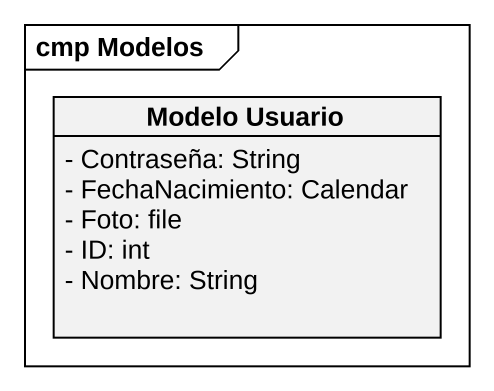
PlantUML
@startuml
mainframe cmp Modelos
hide circle
hide empty members
skinparam classAttributeIconSize 0
class "Modelo Usuario" as Modelo_Usuario {
  - Contraseña: String
  - FechaNacimiento: Calendar
  - Foto: file
  - ID: int
  - Nombre: String
}
@enduml
